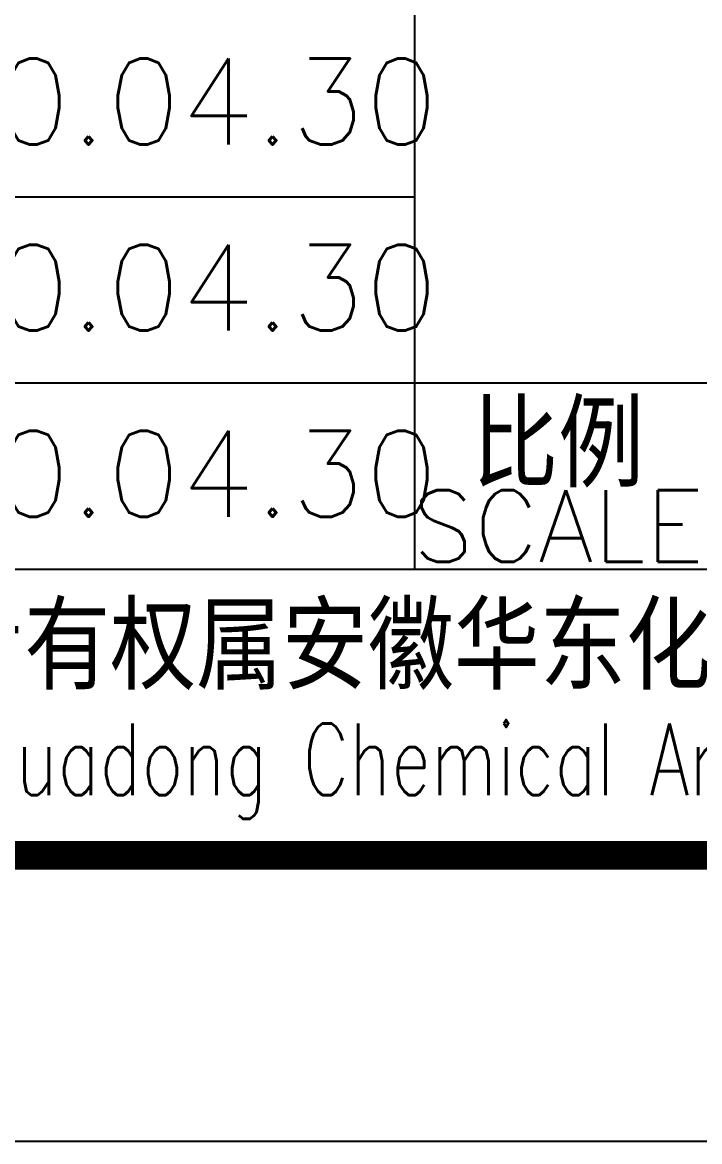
# Model space of a CAD drawing. Header units: millimetres. Extents: x 865490 to 879904, y 39442 to 44891.
# Drawn here: x 866182.23 to 866205.88, y 39441.84 to 39480.94 of the extents above; entities that cross this region are included whole.
import ezdxf
from ezdxf.enums import TextEntityAlignment as Align

# ---------------------------------------------------------------- set-up
doc = ezdxf.new("R2010")
doc.units = ezdxf.units.MM
doc.header["$LTSCALE"] = 1000
doc.header["$MEASUREMENT"] = 0
doc.styles.add('ECEC_TQ', font='txt_l.shx', dxfattribs={"bigfont": 'hztxt_l.shx'})

msp = doc.modelspace()

# ---------------------------------------------------------------- linework, layer by layer
for p, q in [((866195.941, 39461.843), (866195.941, 39494.343)), ((866140.941, 39474.843), (866195.941, 39474.843)), ((866140.941, 39468.343), (866195.941, 39468.343)), ((866195.941, 39468.343), (866320.941, 39468.343)), ((866140.941, 39461.843), (866320.941, 39461.843)), ((866140.941, 39451.843), (866320.941, 39451.843)), ((866330.941, 39441.843), (865489.941, 39441.843))]:
    msp.add_line(p, q)
at = {"color": 0, "const_width": 1}
msp.add_lwpolyline([(866320.941, 39451.843), (865514.941, 39451.843), (865514.941, 40025.843), (866320.941, 40025.843)], close=True, dxfattribs=at)

# ---------------------------------------------------------------- texts
at = {"style": 'ECEC_TQ'}
for s, height, p in [('比例', 3, (866200.941, 39466.343)), ('SCALE', 2.5, (866200.941, 39463.343)), ('本文件专有权属安徽华东化工医药工程有限责任公司所有,未经许可不得复制或转让给第三方', 3, (866230.941, 39458.843))]:
    msp.add_text(s, height=height, dxfattribs=at).set_placement(p, align=Align.MIDDLE)
at = {"style": 'ECEC_TQ', "width": 0.72}
msp.add_text('The proprietary right of this document belongs to Anhui Huadong Chemical And Medical Engineering  Co.,Ltd.  and any replication or transfer to the 3rd. side is forbidden without its permission. ', height=2.5, dxfattribs=at).set_placement((866230.941, 39454.843), align=Align.MIDDLE)
at = {"style": 'ECEC_TQ'}
for p in [(866185.185, 39478.171), (866185.185, 39471.671), (866185.185, 39465.171)]:
    msp.add_attdef('2020.04.30', text=' ', height=3, dxfattribs=at).set_placement(p, align=Align.MIDDLE)

doc.saveas('drawing.dxf')
